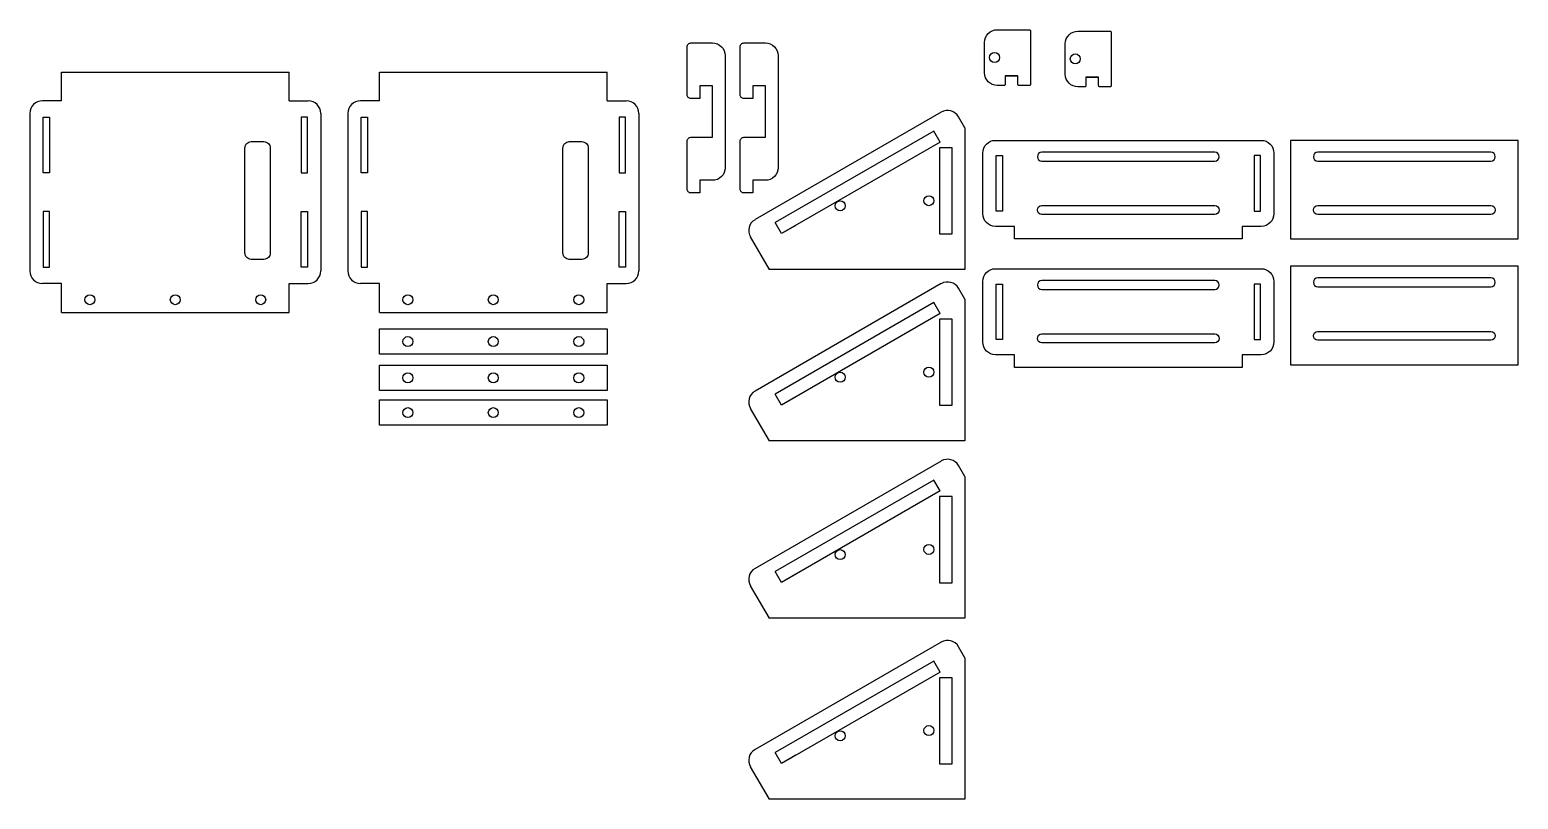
# Model space of a CAD drawing. Header units: millimetres. Extents: x -270 to 906, y -370 to 239.
import ezdxf

# ---------------------------------------------------------------- set-up
doc = ezdxf.new("R2010")
doc.units = ezdxf.units.MM
doc.header["$MEASUREMENT"] = 0

msp = doc.modelspace()

# ---------------------------------------------------------------- linework, layer by layer
for p, q in [((-245.4, 182.5), (-245.4, 205.2)), ((-245.4, 205.2), (-65.4, 205.2)), ((-65.4, 182.5), (-65.4, 205.2)), ((5.9, 205.2), (185.9, 205.2)), ((5.9, 182.5), (5.9, 205.2)), ((185.9, 182.5), (185.9, 205.2)), ((-245.4, 182.5), (-260.4, 182.5)), ((-65.4, 182.5), (-50.4, 182.5)), ((5.9, 182.5), (-9.1, 182.5)), ((185.9, 182.5), (200.9, 182.5)), ((-270.4, 172.5), (-270.4, 48)), ((-40.4, 172.5), (-40.4, 48)), ((-19.1, 172.5), (-19.1, 48)), ((210.9, 172.5), (210.9, 48)), ((449.9, 173.5), (302.7, 88.5)), ((468.5, 161.2), (463.5, 169.8)), ((463.5, 169.8), (463.5, 169.8)), ((443.9, 158.5), (318.7, 86.2)), ((448.9, 149.8), (443.9, 158.5)), ((468.5, 161.2), (468.5, 49.2)), ((448.9, 149.8), (323.7, 77.5)), ((458.5, 145.3), (448.5, 145.3)), ((448.5, 145.3), (448.5, 77.3)), ((458.5, 77.3), (458.5, 145.3)), ((323.7, 77.5), (318.7, 86.2)), ((334.9, 84), (323.7, 77.5)), ((299, 74.8), (299, 74.8)), ((299, 74.8), (313.8, 49.2)), ((448.5, 77.3), (458.5, 77.3)), ((468.5, 49.2), (313.8, 49.2)), ((-245.4, 38), (-260.4, 38)), ((-245.4, 15.2), (-245.4, 38)), ((-65.4, 15.2), (-65.4, 38)), ((-65.4, 38), (-50.4, 38)), ((5.9, 38), (-9.1, 38)), ((5.9, 15.2), (5.9, 38)), ((185.9, 15.2), (185.9, 38)), ((185.9, 38), (200.9, 38)), ((449.9, 37.9), (302.7, -47.1)), ((468.5, 25.6), (463.5, 34.2)), ((463.5, 34.2), (463.5, 34.2)), ((468.5, 25.6), (468.5, -86.4)), ((-245.4, 15.2), (-65.4, 15.2)), ((5.9, 15.2), (185.9, 15.2)), ((443.9, 22.9), (318.7, -49.4)), ((448.9, 14.2), (323.7, -58.1)), ((448.9, 14.2), (443.9, 22.9)), ((458.5, 9.7), (448.5, 9.7)), ((448.5, 9.7), (448.5, -58.3)), ((458.5, -58.3), (458.5, 9.7)), ((323.7, -58.1), (318.7, -49.4)), ((334.9, -51.6), (323.7, -58.1)), ((448.5, -58.3), (458.5, -58.3)), ((299, -60.8), (299, -60.8)), ((299, -60.8), (313.8, -86.4)), ((468.5, -86.4), (313.8, -86.4)), ((449.9, -102.4), (302.7, -187.4)), ((443.9, -117.4), (318.7, -189.7)), ((448.9, -126), (443.9, -117.4)), ((468.5, -114.7), (463.5, -106)), ((463.5, -106), (463.5, -106)), ((468.5, -114.7), (468.5, -226.6)), ((448.9, -126), (323.7, -198.3)), ((458.5, -130.5), (448.5, -130.5)), ((448.5, -130.5), (448.5, -198.6)), ((458.5, -198.6), (458.5, -130.5)), ((323.7, -198.3), (318.7, -189.7)), ((334.9, -191.8), (323.7, -198.3)), ((448.5, -198.6), (458.5, -198.6)), ((299, -201), (299, -201)), ((299, -201), (313.8, -226.6)), ((468.5, -226.6), (313.8, -226.6)), ((449.9, -245.6), (302.7, -330.6)), ((468.5, -257.9), (463.5, -249.2)), ((463.5, -249.2), (463.5, -249.2)), ((468.5, -257.9), (468.5, -369.8)), ((443.9, -260.6), (318.7, -332.9)), ((448.9, -269.2), (323.7, -341.5)), ((448.9, -269.2), (443.9, -260.6)), ((458.5, -273.7), (448.5, -273.7)), ((448.5, -273.7), (448.5, -341.8)), ((458.5, -341.8), (458.5, -273.7)), ((323.7, -341.5), (318.7, -332.9)), ((334.9, -335), (323.7, -341.5)), ((299, -344.2), (299, -344.2)), ((299, -344.2), (313.8, -369.8)), ((448.5, -341.8), (458.5, -341.8)), ((468.5, -369.8), (313.8, -369.8))]:
    msp.add_line(p, q)
for points in [[(500.4, 202.3), (500.4, 195.6, -0.414214), (499.4, 194.6), (494.1, 194.6, -0.411612), (484.1, 204.6), (484.1, 228.7, -0.411612), (494.1, 238.7), (510.4, 238.7), (519.4, 238.7, -0.414214), (520.4, 237.7), (520.4, 195.6, -0.414214), (519.4, 194.6), (511.4, 194.6, -0.414214), (510.4, 195.6), (510.4, 202.3), (500.4, 202.3), (510.4, 202.3)], [(564.2, 201.2), (564.2, 194.5, -0.414214), (563.2, 193.5), (557.9, 193.5, -0.411612), (547.9, 203.5), (547.9, 227.6, -0.411612), (557.9, 237.6), (574.2, 237.6), (583.2, 237.6, -0.414214), (584.2, 236.6), (584.2, 194.5, -0.414214), (583.2, 193.5), (575.2, 193.5, -0.414214), (574.2, 194.5), (574.2, 201.2), (564.2, 201.2), (574.2, 201.2)]]:
    msp.add_lwpolyline(points, format="xyb")
for points in [[(269.1, 153.6), (269.1, 194.2), (259.1, 194.2), (259.1, 184.2), (252.1, 184.2, -0.414214), (249.1, 187.2), (249.1, 225.2, -0.414214), (252.1, 228.2), (259.1, 228.2), (269.1, 228.2, -0.414214), (279.1, 218.2), (279.1, 129.6, -0.414214), (269.1, 119.6), (269.1, 119.6), (259.1, 119.6), (259.1, 109.6), (252.1, 109.6, -0.414214), (249.1, 112.6), (249.1, 150.6, -0.414214), (252.1, 153.6), (259.1, 153.6)], [(310.9, 153.6), (310.9, 194.2), (300.9, 194.2), (300.9, 184.2), (293.9, 184.2, -0.414214), (290.9, 187.2), (290.9, 225.2, -0.414214), (293.9, 228.2), (300.9, 228.2), (310.9, 228.2, -0.414214), (320.9, 218.2), (320.9, 129.6, -0.414214), (310.9, 119.6), (310.9, 119.6), (300.9, 119.6), (300.9, 109.6), (293.9, 109.6, -0.414214), (290.9, 112.6), (290.9, 150.6, -0.414214), (293.9, 153.6), (300.9, 153.6)], [(-85.4, 57.1), (-95.4, 57.1, -0.414214), (-100.4, 62.1), (-100.4, 145.2, -0.414214), (-95.4, 150.2), (-85.4, 150.2, -0.414214), (-80.4, 145.2), (-80.4, 62.1, -0.414214)], [(165.9, 57.1), (155.9, 57.1, -0.414214), (150.9, 62.1), (150.9, 145.2, -0.414214), (155.9, 150.2), (165.9, 150.2, -0.414214), (170.9, 145.2), (170.9, 62.1, -0.414214)], [(702.7, 151.2, -0.414214), (712.7, 141.2), (712.7, 112), (712.7, 93.2, -0.414214), (702.7, 83.2), (687.7, 83.2), (687.7, 73.2), (597.7, 73.2), (507.7, 73.2), (507.7, 83.2), (492.7, 83.2, -0.414214), (482.7, 93.2), (482.7, 112), (482.7, 141.2, -0.414214), (492.7, 151.2), (597.7, 151.2)], [(597.7, 141.8), (529.3, 141.8, 1), (529.3, 134.8), (597.7, 134.8), (666, 134.8, 1), (666, 141.8)], [(815.8, 141.8), (747.4, 141.8, 1), (747.4, 134.8), (815.8, 134.8), (884.2, 134.8, 1), (884.2, 141.8)], [(597.7, 99.6), (666, 99.6, -1), (666, 92.6), (597.7, 92.6), (529.3, 92.6, -1), (529.3, 99.6)], [(815.8, 99.6), (884.2, 99.6, -1), (884.2, 92.6), (815.8, 92.6), (747.4, 92.6, -1), (747.4, 99.6)], [(702.7, 49.7, -0.414214), (712.7, 39.7), (712.7, 10.5), (712.7, -8.3, -0.414214), (702.7, -18.3), (687.7, -18.3), (687.7, -28.3), (597.7, -28.3), (507.7, -28.3), (507.7, -18.3), (492.7, -18.3, -0.414214), (482.7, -8.3), (482.7, 10.5), (482.7, 39.7, -0.414214), (492.7, 49.7), (597.7, 49.7)], [(597.7, 40.3), (529.3, 40.3, 1), (529.3, 33.3), (597.7, 33.3), (666, 33.3, 1), (666, 40.3)], [(815.8, 42.4), (747.4, 42.4, 1), (747.4, 35.4), (815.8, 35.4), (884.2, 35.4, 1), (884.2, 42.4)], [(815.8, 0.1), (884.2, 0.1, -1), (884.2, -6.9), (815.8, -6.9), (747.4, -6.9, -1), (747.4, 0.1)], [(597.7, -1.9), (666, -1.9, -1), (666, -8.9), (597.7, -8.9), (529.3, -8.9, -1), (529.3, -1.9)]]:
    msp.add_lwpolyline(points, format="xyb", close=True)
for points in [[(-259.8, 169.5), (-254.8, 169.5), (-254.8, 125.5), (-259.8, 125.5)], [(-51, 169.5), (-56, 169.5), (-56, 125.5), (-51, 125.5)], [(-8.5, 169.5), (-3.5, 169.5), (-3.5, 125.5), (-8.5, 125.5)], [(200.3, 169.5), (195.3, 169.5), (195.3, 125.5), (200.3, 125.5)], [(725.8, 73.2), (905.8, 73.2), (905.8, 151.2), (725.8, 151.2)], [(493.3, 139.1), (498.3, 139.1), (498.3, 95.1), (493.3, 95.1)], [(702.1, 139.1), (697.1, 139.1), (697.1, 95.1), (702.1, 95.1)], [(-259.8, 51), (-254.8, 51), (-254.8, 95), (-259.8, 95)], [(-51, 51), (-56, 51), (-56, 95), (-51, 95)], [(-8.5, 51), (-3.5, 51), (-3.5, 95), (-8.5, 95)], [(200.3, 51), (195.3, 51), (195.3, 95), (200.3, 95)], [(725.8, -26.3), (905.8, -26.3), (905.8, 51.8), (725.8, 51.8)], [(493.3, 37.6), (498.3, 37.6), (498.3, -6.4), (493.3, -6.4)], [(702.1, 37.6), (697.1, 37.6), (697.1, -6.4), (702.1, -6.4)], [(5.9, 2.1), (185.9, 2.1), (185.9, -17.9), (5.9, -17.9)], [(5.9, -26.6), (185.9, -26.6), (185.9, -46.6), (5.9, -46.6)], [(5.9, -54.1), (185.9, -54.1), (185.9, -74.1), (5.9, -74.1)]]:
    msp.add_lwpolyline(points, close=True)
for centre in [(492, 216.7), (555.8, 215.6), (440.1, 103.5), (370, 99.5), (-222.9, 25.2), (-155.4, 25.2), (-87.9, 25.2), (28.4, 25.2), (95.9, 25.2), (163.4, 25.2), (28.4, -7.9), (95.9, -7.9), (163.4, -7.9), (28.4, -36.6), (95.9, -36.6), (163.4, -36.6), (370, -36.1), (440.1, -32.1), (28.4, -64.1), (95.9, -64.1), (163.4, -64.1), (370, -176.4), (440.1, -172.3), (370, -319.6), (440.1, -315.5)]:
    msp.add_circle(centre, 3.95)
for centre, start, end in [((-260.4, 172.5), 90, 180), ((-50.4, 172.5), 0, 90), ((-9.1, 172.5), 90, 180), ((200.9, 172.5), 0, 90), ((454.9, 164.8), 30, 120), ((307.7, 79.8), 120, 210), ((-260.4, 48), 180, 270), ((-50.4, 48), 270, 0), ((-9.1, 48), 180, 270), ((200.9, 48), 270, 0), ((454.9, 29.2), 30, 120), ((307.7, -55.8), 120, 210), ((454.9, -111), 30, 120), ((307.7, -196), 120, 210), ((454.9, -254.2), 30, 120), ((307.7, -339.2), 120, 210)]:
    msp.add_arc(centre, 10, start, end)

doc.saveas('drawing.dxf')
